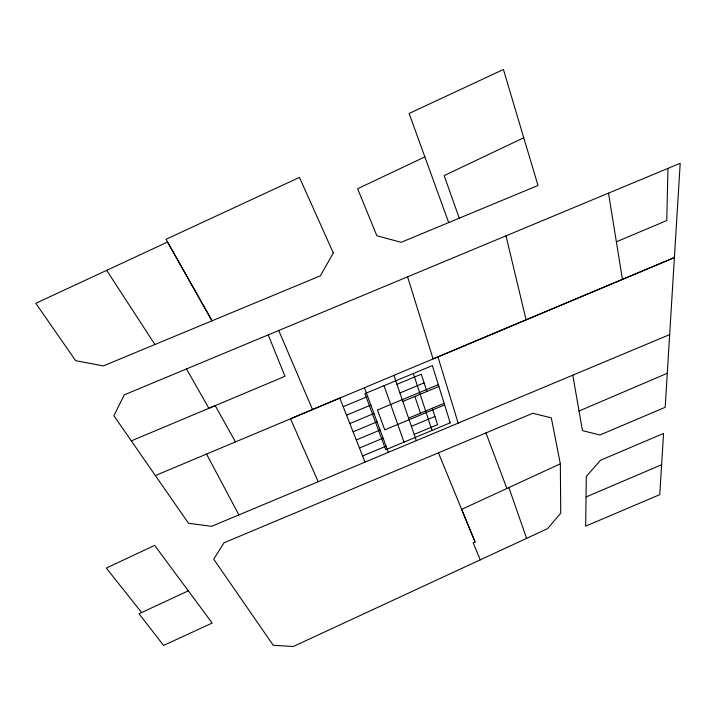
<?xml version="1.0" encoding="UTF-8"?>
<svg xmlns="http://www.w3.org/2000/svg" width="716" height="716" viewBox="0 0 716 716"><rect width="100%" height="100%" fill="white"/><g stroke="black" fill="none" stroke-linecap="round" stroke-linejoin="round"><path stroke-width="1.07" d="M586.046 496.967L586.297 476.408L600.518 460.245L663.562 433.431L659.767 494.64L585.67 526.135L586.046 496.967L661.62 464.729M572.782 375.175L582.475 430.638L599.954 434.988L665.191 407.297L680.2 163.284L667.974 168.367L666.757 220.546L616.378 241.811M448.69 222.56L409.105 113.486L503.429 69.497L523.754 137.776L444.153 175.581L459.251 218.183L401.211 242.294L376.885 235.788L357.615 188.747L424.865 156.894M438.425 452.843L475.066 541.976L473.187 542.871L480.266 559.84L293.274 646.503L273.226 645.277L213.744 559.205L224.001 542.791L532.829 413.257L551.32 417.902L560.333 463.816L560.735 513.148L547.588 528.623L480.266 559.84M141.616 612.529L139.011 613.737L163.57 645.447L212.16 623.045L154.656 545.377L106.317 568.083L141.616 612.529L188.326 590.852M560.333 463.816L461.641 509.353L475.066 541.976M579.029 411.038L667.294 373.269M667.974 168.367L124.289 394.838L113.871 415.736L131.332 440.877L215.212 405.632L235.457 441.915M131.332 440.877L155.363 475.558L674.418 257.563L433.082 358.922L407.592 276.832M669.657 334.623L211.65 526.314L188.55 523.315L155.363 475.558M438.317 384.653L377.466 410L384.769 429.877L444.618 404.898M349.856 423.541L373.976 413.499M402.848 401.461L438.881 386.461M353.104 431.811L377.055 421.822M356.308 439.973L380.098 430.039M408.585 418.153L444.126 403.323M359.468 448.019L383.096 438.147M411.396 426.333L434.934 416.506M362.591 455.967L386.067 446.158M414.17 434.406L437.548 424.633L432.285 408.263M459.251 218.183L538.011 185.462L523.754 137.776M343.224 406.661L367.675 396.494M396.959 384.322L421.312 374.2L426.87 391.464M346.562 415.164L370.843 405.05M399.922 392.95L424.105 382.89M106.684 270.344L154.924 344.512M186.509 368.919L208.866 408.29L285.004 376.321L268.223 334.891M206.557 454.069L238.884 514.894M318.19 481.716L290.526 418.797L339.805 398.069L365.008 462.115M278.73 330.488L312.525 409.534M485.949 432.911L506.892 488.482M364.435 387.732L388.358 452.342M384.018 385.691L404.021 442.139M508.879 487.578L526.6 538.342M393.881 375.372L416.318 440.644M414.886 396.449L420.462 413.195M413.347 373.501L432.017 430.432M437.959 356.881L458.168 423.129M505.997 235.833L526.081 319.828M608.493 193.15L622.455 279.365M333.289 252.945L320.401 275.812L103.417 365.894L75.663 360.694L35.8 303.298L167.544 242.044L212.034 320.804L166.014 239.296L299.458 177.407L333.289 252.945M450.203 422.825L385.772 449.773L364.909 393.63L432.383 365.59L450.203 422.825"/></g></svg>
